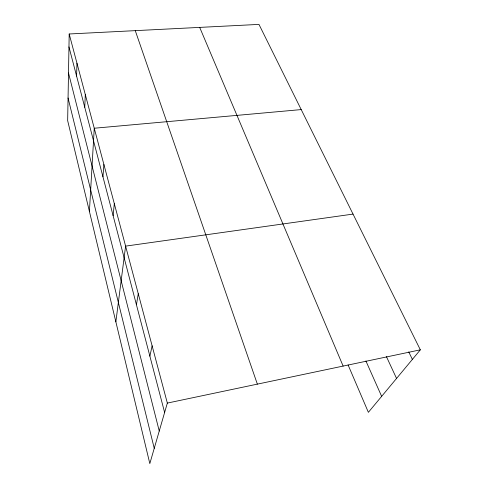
<?xml version="1.0" encoding="UTF-8"?>
<svg xmlns="http://www.w3.org/2000/svg" width="488" height="488" viewBox="0 0 488 488"><rect width="100%" height="100%" fill="white"/><g stroke="black" fill="none" stroke-linecap="round" stroke-linejoin="round"><path stroke-width="0.73" d="M69.192 33.983L67.661 120.64L149.822 463.6L167.341 403.082L69.192 33.983L258.969 24.4L420.339 349.829L368.379 412.323L348.096 364.951M76.592 76.067L76.97 63.227M84.759 107.281L85.302 94.568M89.414 211.444L94.257 128.234L301.212 109.587M102.95 176.796L103.901 164.499M113.118 215.653L114.314 203.673M115.863 321.836L125.605 246.123L353.031 214.092M136.433 304.744L138.263 293.733M149.877 356.136L152.122 345.833M167.341 403.082L420.339 349.829M408.743 351.897L412.384 359.4M386.411 356.582L396.555 378.438M365.902 360.955L381.647 396.36M199.696 27.395L343.131 366.079M135.267 30.646L257.359 384.135M68.96 46.903L164.621 412.488M68.503 72.968L159.247 431.044M68.058 97.978L154.245 448.344"/></g></svg>
